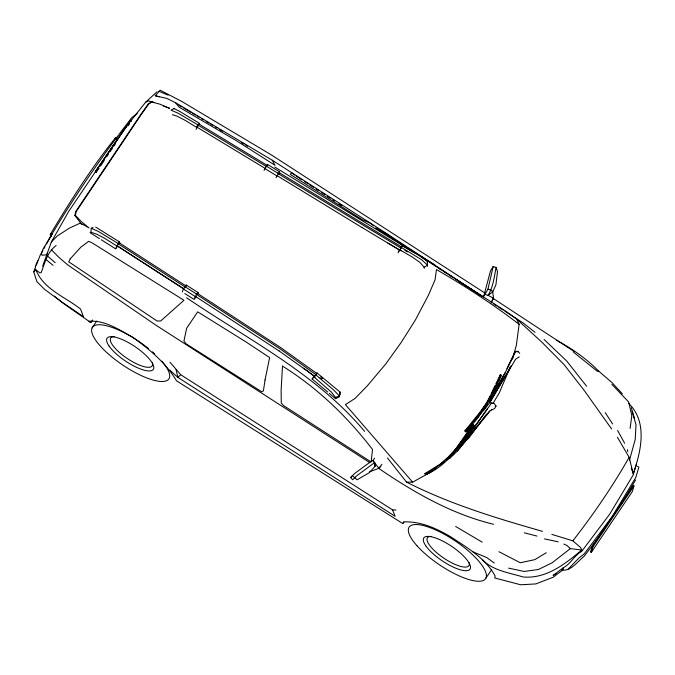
<?xml version="1.0" encoding="UTF-8"?>
<svg xmlns="http://www.w3.org/2000/svg" width="675" height="675" viewBox="0 0 675 675"><rect width="100%" height="100%" fill="white"/><g stroke="black" fill="none" stroke-linecap="round" stroke-linejoin="round"><path stroke-width="1.01" d="M375.005 466.467L375.022 463.016L372.465 460.384L354.864 473.327L350.603 477.453L352.637 479.765L356.898 475.639L374.507 462.704L375.005 466.467L369.023 472.854L357.083 479.815L352.24 475.462M485.123 294.427L488.093 295.363L492.826 291.786L495.923 284.715L497.492 271.637L496.125 267.477L493.155 266.541L487.949 289.17L483.317 296.975M496.125 267.477C494.201 276.86 493.222 287.035 488.093 295.363L493.594 298.232L491.164 302.864M99.52 238.663L90.045 232.681L90.914 232.242L91.268 228.26L93.04 227.416M421.538 257.124L505.415 311.04L516.561 318.963L519.134 324.337L516.341 345.262L512.485 359.108M630.087 428.473L631.817 415.783L628.695 402.03L611.862 384.337M636.508 464.231L633.116 475.107L609.567 514.35L581.622 551.458C574.062 555.525 570.864 563.878 563.304 567.717L563.017 569.759L553.255 577.201L535.849 583.917L520.695 584.778L494.674 577.96L495.172 576.104C485.654 558.217 467.167 547.805 450.883 536.903C436.641 528.474 420.829 521.227 403.912 521.91L402.747 523.53L176.546 380.852C165.923 362.922 149.344 349.253 132.646 337.179C119.256 329.839 104.929 319.95 88.965 321.275L90.847 322.599L92.61 319.984M316.98 372.963L340.031 392.015L339.508 396.74L335.568 398.672L329.29 393.356M81.793 224.564L74.891 215.494L75.651 211.68L140.889 114.328L148.314 103.95L151.478 101.95L159.848 104.161L169.653 108.338L163.451 106.076M42.66 266.169L51.351 241.971L57.097 236.157L69.053 228.293L80.367 223.062L88.999 227.914L80.916 221.189L75.423 215.418L76.174 211.604L141.421 114.252L148.838 103.874L152.002 101.874M339.955 394.681L340.031 392.015M631.327 468.028L633.201 473.681C641.081 451.398 647.966 421.816 628.543 403.287M629.421 460.443L635.234 439.45L636.002 424.651L632.104 411.32M483.882 295.692L490.48 270.979L493.155 266.541M590.65 551.888L592.287 546.294L633.285 485.519L633.977 485.958L632.348 491.543L591.351 552.327L590.65 551.888L591.823 550.15M591.351 552.327L592.987 546.733L633.977 485.958M196.071 129.414L199.496 123.39L179.82 111.459L173.812 108.489M264.043 170.438L267.469 164.413L279.458 171.737L279.686 172.657L278.682 174.175M276.033 177.761L279.458 171.737M56.177 245.54C47.402 251.817 44.795 262.972 41.217 272.557L39.901 272.919L35.125 269.207M95.698 227.095L119.576 241.962L116.809 245.987L115.695 248.898L101.242 239.76M182.292 291.954L183.406 289.043L186.173 285.019L198.045 292.528L198.29 293.456M198.045 292.528L195.278 296.553L194.164 299.464L184.832 293.566M36.408 270.996C44.305 289.567 65.543 297.135 80.502 309.007L83.506 316.727L61.501 301.826L44.719 289.465L36.897 281.652L33.75 271.873L35.589 267.131M36.323 265.233L40.357 254.796L42.922 250.307M35.277 266.532L37.699 260.769M510.283 367.014L499.213 393.01L492.91 403.532M495.88 383.797L500.411 374.743C492.261 395.407 480.684 414.526 465.379 430.684L464.856 430.979L465.834 431.823L466.358 431.536L477.512 418.348L487.755 403.65M498.631 381.012L501.247 375.342L500.276 374.49M501.247 375.342L488.683 401.853M398.005 252.83L402.308 245.801L414.501 252.872M494.994 385.661L491.046 393.981M490.168 395.812L485.781 404.983L464.856 430.979M506.942 368.584L514.915 351.886L515.793 351.329L517.936 351.439L519.775 353.405M492.117 394.462L487.78 401.667L481.823 409.632L482.667 409.843C496.167 391.939 505.938 371.301 515.793 351.329M99.082 168.303L96.069 172.344L95.293 171.796L130.79 120.192L131.574 120.749M398.832 251.286L399.659 249.733M51.351 241.971L68.782 211.292L123.559 130.081L145.572 102.288L157.005 91.775M43.951 248.51L44.972 246.712M46.516 244.021L51.131 235.938M51.072 236.52L50.161 234.655C70.293 201.226 91.226 167.948 115.762 137.506L117.332 138.13M482.591 410.468L483.427 410.67L489.653 402.739L511.203 365.842M95.293 171.796L130.79 120.192M490.911 403.169L493.914 403.135L496.041 406.046L494.48 408.704L491.501 409.902M487.78 401.667L493.062 392.749M489.653 402.739L515.641 359.201L519.303 356.864M617.397 437.248L629.159 457.312C612.495 486.515 593.519 514.333 572.839 540.827L551.872 534.398M621.169 504.208L635.639 479.925M486.608 414.062L469.353 437.273L462.122 444.58M493.197 392.656L505.128 372.845M491.197 302.206L493.594 298.232L492.522 291.094M499.078 385.864L500.158 384.117M501.238 382.371L505.567 375.393M380.776 466.484L378.886 468.298L372.98 460.696L374.591 458.182M100.499 166.101L104.313 160.363M106.616 156.938L108.338 154.373M110.059 151.807L112.354 148.39M92.095 327.907L96.744 321.022M459.675 445.441L473.732 425.309L472.846 424.339L453.178 452.79L440.598 463.809L424.862 473.715L425.748 474.685L426.271 474.466C448.158 464.864 460.797 444.428 473.799 425.579L473.732 425.309M485.924 578.112L491.729 569.498M116.21 248.147L117.762 245.894M194.678 298.713L196.222 296.46M472.846 424.339L472.913 424.609C460.215 443.669 447.103 463.784 425.385 473.504L424.862 473.715M114.075 145.825L115.256 144.138M128.267 125.617L129.448 123.938M487.434 408.594L477.368 422.871L464.189 439.239M402.747 523.53L403.912 521.91M115.037 138.468L115.762 137.506M381.957 464.231L378.886 468.298L369.638 471.808M603.796 530.381L584.111 556.327C577.42 561.499 570.966 571.658 561.431 570.063M327.721 392.023L312.137 379.012L313.36 377.426M477.537 417.547L486.759 405.835M159.207 96.896L155.242 95.732L160.161 90.222L181.145 101.073L271.544 155.022L484.802 292.992M457.608 447.424L448.495 456.924L449.17 457.836L449.913 458.173L457.38 451.01L481.199 421.251M461.557 442.513L462.873 440.876M457.38 451.01L490.413 410.577L492.32 409.497M312.137 379.012L317.107 372.997M482.49 419.673L489.594 410.982M465.834 431.823L468.442 428.65M471.057 425.478L472.357 423.883M474.314 421.504L476.272 419.124M464.619 441.07L478.617 424.415M491.729 402.773C478.558 421.487 465.539 440.986 449.229 457.262L448.495 456.924M401.237 246.907L402.308 245.801M567.802 569.557L578.855 558.039L584.255 553.88L612.225 516.544L635.783 477.487L638.896 467.142L637.419 466.341M395.997 510.022L392.572 509.887L180.706 374.718L177.854 377.392L169.712 370.094M446.993 459.962L449.347 457.895M450.917 456.519L454.064 453.76M47.461 253.648L46.052 254.855L42.002 255.243L41.47 253.758L42.702 249.75C69.39 203.799 99.174 159.671 131.76 117.712L137.219 113.316M33.75 271.873L35.969 270.076M435.856 468.087L430.886 471.96L412.678 482.178L406.527 482.093L387.475 458.021M439.163 465.497L444.125 461.616M446.614 459.675L449.094 457.743M572.839 540.827L580.686 547.602L581.707 550.024L570.341 548.623L551.99 562.874L538.287 569.523L524.095 571.447L508.57 568.122M581.707 550.024C565.085 564.055 546.193 579.049 523.058 576.973C509.051 572.636 493.087 570.788 482.448 559.727M563.304 567.717L553.087 575.497L556.124 573.463M517.05 351.996L517.936 351.439M425.748 474.685L436.236 468.079M424.195 268.414L424.187 267.249L427.503 265.165L427.292 261.394L422.229 257.563L274.809 167.062M546.269 552.749L534.777 559.659L520.29 562.748L498.952 551.737M145.572 102.288L148.331 100.887L154.027 102.313M174.454 108.38L170.952 110.135L178.082 113.189L198.239 125.052M495.222 406.443L496.041 406.046M350.603 477.453L351.473 477.082M335.568 398.672L335.517 397.465L339.314 395.913L333.712 390.032L315.689 374.752M74.891 215.494L75.423 215.418M155.242 95.732L167.003 98.483L175.534 102.718L272.261 160.228L386.809 233.66L482.684 296.62L473.833 290.9M544.523 538.895L558.166 541.814M114.902 138.999L116.454 139.354M524.298 532.803L537.022 536.102M542.498 531.352C496.066 518.105 449.727 504.09 406.527 482.093M493.535 524.273C451.659 514.114 413.893 492.438 378.608 468.323M487.949 289.17L490.919 290.107L492.826 291.786M172.412 114.674L176.782 116.058L184.807 120.142L196.805 127.465M90.914 232.242L96.989 234.267L104.937 238.477L116.809 245.987M472.871 551.821L486.692 557.542L494.303 563.034M158.794 91.235L168.193 95.2M372.465 460.384L372.98 460.696M91.268 228.26L98.331 231.424L118.277 243.591M563.836 544.05L566.975 545.476L570.341 548.623M556.512 340.267C571.894 348.57 586.6 358.636 598.733 371.267M401.507 247.506L421.605 259.723L427.503 265.165L427.503 266.279M400.098 249.961L412.29 257.032L419.732 262.254L424.187 267.249M401.363 248.299L277.4 173.18M404.873 250.332L407.498 251.851M387.948 243.135L401.051 250.779M455.65 526.475L482.203 542.168M401.659 247.008L279.18 172.648M399.735 250.206L361.91 227.441M179.162 105.325L181.862 106.945M183.668 108.025L190.865 112.328M192.67 113.408L195.37 115.02M197.168 116.1L198.973 117.18M201.673 118.792L203.47 119.872M206.17 121.483L208.87 123.103M210.668 124.175L212.473 125.255M215.173 126.875L216.97 127.946M219.67 129.566L222.37 131.178M241.279 142.493L243.979 144.104M245.776 145.184L247.582 146.264M198.703 123.93L267.57 165.594M266.676 166.666L197.792 124.993L196.687 126.976L265.528 168.623M266.203 166.067L278.201 173.391M277.138 175.686L362.087 227.576M264.769 168.488L276.767 175.812M434.953 264.971L375.621 228.015L388.42 234.951M184.874 286.647L196.746 294.157M592.287 546.294L592.987 546.733M183.406 289.043L195.278 296.553M299.303 178.158L301.953 179.862M304.602 181.575L308.137 183.862M309.909 185.001L313.445 187.279M316.094 188.992L318.743 190.704M321.401 192.417L324.937 194.695M327.586 196.408L330.235 198.121M332.885 199.834L334.657 200.973M339.078 203.825L341.727 205.537M459 281.517L462.527 283.795M465.176 285.508L466.94 286.647M470.467 288.925L474.002 291.203M476.643 292.916L480.178 295.203M493.408 303.75L496.943 306.037M498.707 307.176L503.12 310.027M504.883 311.167L523.412 323.139L535.098 332.37M118.749 242.519L186.283 286.124M117.821 243.565L185.389 287.187M116.682 245.531L184.233 289.145M116.91 245.7L183.541 288.723M186.621 297.81C247.776 339.407 316.364 373.773 364.635 431.418M369.782 462.628L155.95 325.198L67.728 264.921L59.138 257.58L51.367 249.742M492.767 298.148L574.104 351.498M438.446 268.017L441.096 269.738M444.639 272.025L446.411 273.164M450.833 276.024L452.604 277.172M456.14 279.458L460.561 282.319M462.333 283.466L472.07 289.761M197.665 293.507L280.808 347.676L316.988 373.596M195.902 294.005L279.923 348.747L316.052 374.777M195.623 296.536L278.944 350.848M296.249 176.124L298.418 177.584M278.767 350.705L314.542 376.237M130.444 120.859L131.22 121.416M96.787 169.813L97.571 170.37M95.732 171.222L96.508 171.771M95.529 171.526L96.306 172.074M294.739 175.044L291.566 172.682L290.368 174.437L362.526 219.839L370.676 223.341L373.587 225.813M519.134 324.337C492.952 304.113 465.075 286.183 436.489 269.553L435.038 279.897L428.389 295.287L415.37 320.034L401.304 342.284L385.695 364.036L367.293 385.864L355.109 398.393L345.398 404.612L412.678 482.178M321.03 376.633L322.642 377.848L321.688 379.088L320.077 377.857M303.64 368.128L315.267 376.954M90.847 322.599L63.323 303.362L54.338 296.106M390.032 236.25L392.445 238.191M573.32 352.004L597.4 371.377M45.993 259.495L53.08 265.359M313.9 376.869L331.442 392.167L335.517 397.465M598.252 370.752L612.141 382.742L622.375 393.846M47.587 256.112L55.215 262.71M500.411 374.743L501.382 375.595M465.379 430.684L466.358 431.536M516.561 318.963L541.688 341.997L563.878 364.382L583.706 389.753L611.584 428.929M51.038 233.466L52.27 234.596M544.05 339.441L566.755 361.049L586.617 386.269M482.667 409.843L483.427 410.67M472.913 424.609L473.799 425.579M425.385 473.504L426.271 474.466M169.999 362.205L180.706 374.718M175.534 102.718L179.162 107.198L235.837 140.383L275.012 165.291L272.261 160.228M449.229 457.262L449.913 458.173M605.289 412.72L612.63 423.993M617.625 430.523L624.645 443.256M392.572 509.887L395.094 516.291L177.854 377.392L176.074 369.52M633.201 473.681L629.159 457.312M631.277 407.683L634.449 418.441M186.173 285.019L186.418 285.947M119.576 241.962L119.821 242.89M267.469 164.413L267.697 165.333M199.496 123.39L199.724 124.31M627.505 449.643L627.784 451.668M427.292 261.394L427.418 262.482M469.049 562.528A24.975 7.746 34 0 1 443.247 557.761A24.975 7.746 34 0 1 430.962 536.363M161.814 361.15A46.119 14.302 34 0 1 144.053 376.819A46.119 14.302 34 0 1 91.648 331.239A46.119 14.302 34 0 1 140.113 342.276M140.898 342.824A46.119 14.302 34 0 1 148.517 348.545M152.432 351.827A46.119 14.302 34 0 1 154.643 353.81M152.339 362.77A24.975 7.746 34 0 1 126.537 357.995A24.975 7.746 34 0 1 114.252 336.597M282.488 366.103L281.121 390.352L281.273 403.009L283.441 405.515L371.149 461.995L372.516 449.457C347.439 416.838 317.52 387.897 282.488 366.103M265.039 379.957L263.419 390.85L261.773 391.787L186.232 343.913L183.921 341.103L186.663 328.227L197.691 311.85L245.354 341.525L269.62 357.581L265.039 379.957M70.183 258.905L68.757 261.816L157.106 321.03L160.76 320.946L183.963 300.282L91.581 242.544L88.67 241.355L80.899 247.118L70.183 258.905M425.832 545.856A27.877 8.64 34 0 0 466.661 570.696A27.877 8.64 34 0 0 448.234 544.151A27.877 8.64 34 0 0 425.832 545.856M416.922 545.687A46.119 14.302 34 0 0 483.781 580.272A46.119 14.302 34 0 0 441.391 532.718A46.119 14.302 34 0 0 416.922 545.687M109.122 346.098A27.877 8.64 34 0 0 149.951 370.929A27.877 8.64 34 0 0 131.524 344.393A27.877 8.64 34 0 0 109.122 346.098"/></g></svg>
